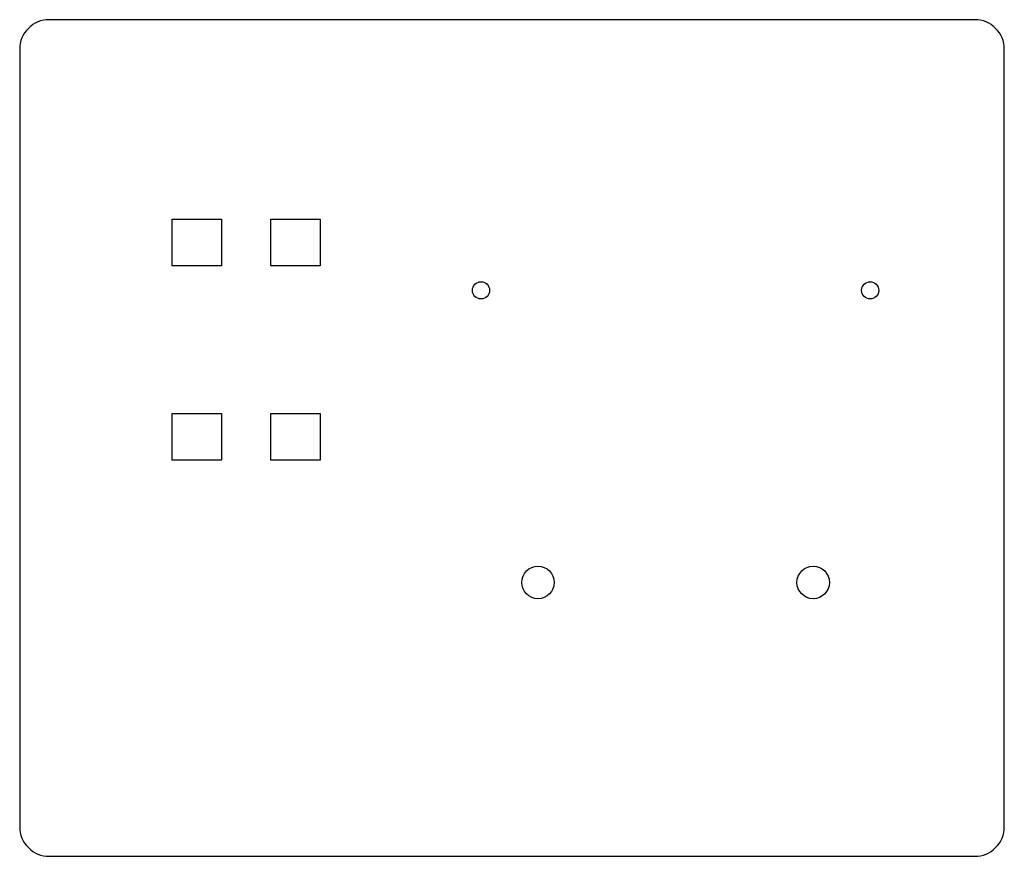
# Model space of a CAD drawing. Header units: millimetres. Extents: x -100 to 0, y 0 to 85.
import ezdxf

# ---------------------------------------------------------------- set-up
doc = ezdxf.new("R2010")
doc.units = ezdxf.units.MM
doc.layers.get('0').update_dxf_attribs({"linetype": 'CONTINUOUS'})

msp = doc.modelspace()

# ---------------------------------------------------------------- linework, layer by layer
msp.add_lwpolyline([(-3, 0, 0.414214), (0, 3), (0, 82, 0.414214), (-3, 85), (-97, 85, 0.414214), (-100, 82), (-100, 3, 0.414214), (-97, 0)], format="xyb", close=True)
for points in [[(-79.5, 64.75), (-79.5, 60), (-84.5, 60), (-84.5, 64.75)], [(-69.5, 64.75), (-69.5, 60), (-74.5, 60), (-74.5, 64.75)], [(-79.5, 45), (-79.5, 40.25), (-84.5, 40.25), (-84.5, 45)], [(-69.5, 45), (-69.5, 40.25), (-74.5, 40.25), (-74.5, 45)]]:
    msp.add_lwpolyline(points, close=True)
for centre, radius in [((-53.145, 57.5), 0.875), ((-13.625, 57.5), 0.875), ((-47.36, 27.825), 1.65), ((-19.41, 27.825), 1.65)]:
    msp.add_circle(centre, radius)

doc.saveas('drawing.dxf')
